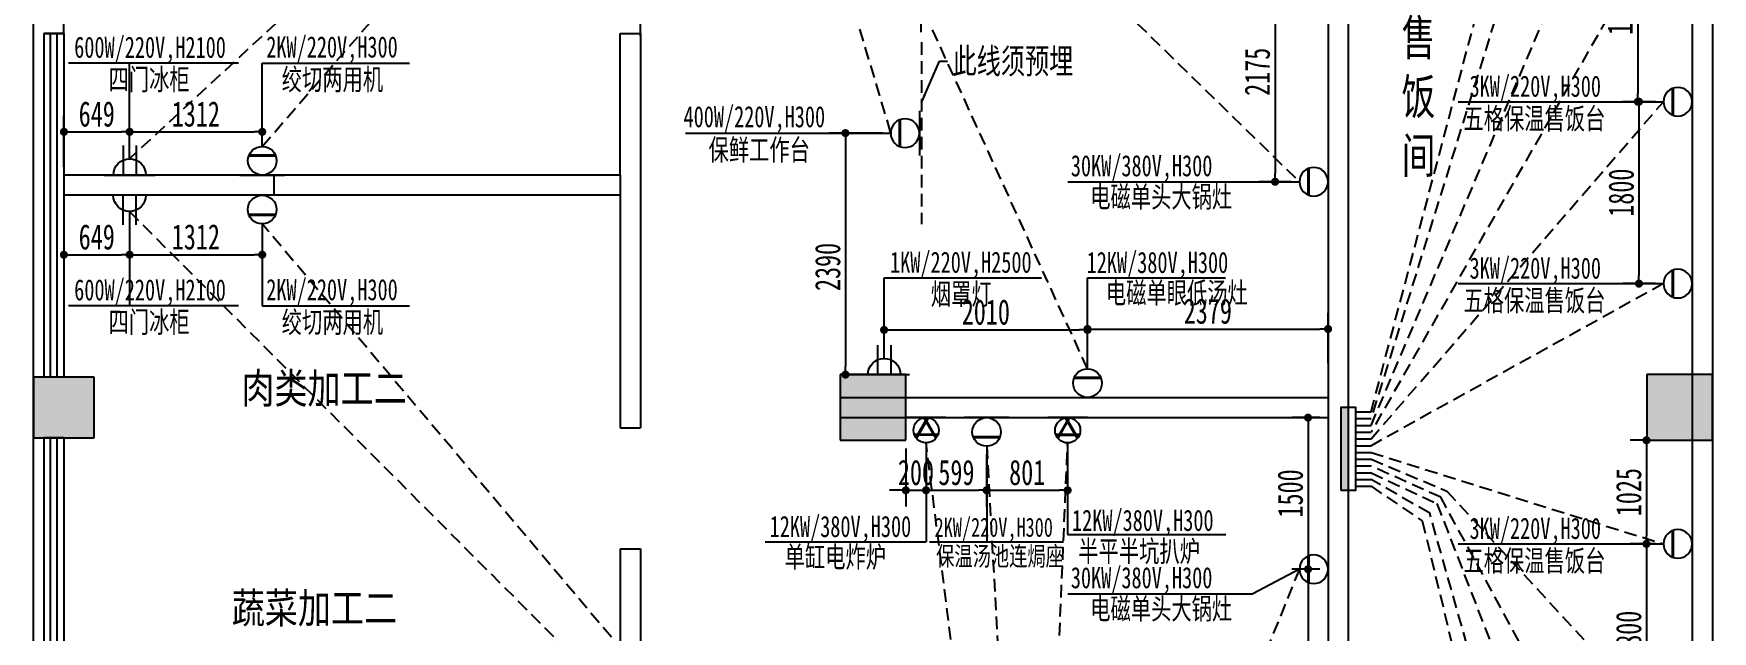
# Model space of a CAD drawing. Header units: inches. Extents: x 871252 to 1312932, y -88801 to 86720.
# Drawn here: x 1223702 to 1240302, y 38531 to 44447 of the extents above; entities that cross this region are included whole.
import ezdxf

# ---------------------------------------------------------------- set-up
doc = ezdxf.new("R2010")
doc.units = ezdxf.units.IN
doc.header["$MEASUREMENT"] = 0
doc.linetypes.add('HIDDEN', pattern=[0.375, 0.25, -0.125])
for name, color, linetype in [('COLUMN', 6, 'Continuous'), ('PUB_HATCH', 8, 'Continuous'), ('PUB_TEXT', 151, 'Continuous'), ('WALL', 7, 'Continuous'), ('WINDOW', 3, 'Continuous'), ('ZUOWEI', 251, 'Continuous'), ('供排水', 4, 'Continuous'), ('电位', 1, 'Continuous')]:
    doc.layers.add(name, color=color, linetype=linetype)
doc.styles.get("Standard").update_dxf_attribs({"font": '', "width": 0.7, "height": 250})
doc.styles.add('STYLE4', font='', dxfattribs={"width": 0.7, "height": 180})
doc.styles.get('Standard').set_extended_font_data('NSimSun')
doc.styles.get('STYLE4').set_extended_font_data('NSimSun')
doc.dimstyles.new('电路', dxfattribs={"dimscale": 80, "dimtxt": 2.5, "dimasz": 1, "dimexe": 2, "dimexo": 1, "dimtad": 1, "dimdec": 0, "dimtxsty": 'Standard', "dimblk": 'DOT', "dimcen": 1, "dimclrd": 6, "dimclre": 6, "dimclrt": 6, "dimadec": 0, "dimazin": 0, "dimtfac": 1, "dimtdec": 0, "dimtmove": 0, "dimatfit": 3, "dimfxl": 0, "dimarcsym": 0})

# ---------------------------------------------------------------- blocks, each defined once
blk = doc.blocks.new('$TCHSYS$WIN2D')
for p, q in [((-0.5, 0.5), (0.5, 0.5)), ((-0.5, 0.5), (-0.5, -0.5)), ((0.5, 0.5), (0.5, -0.5)), ((0.5, 0.1667), (-0.5, 0.1667)), ((0.5, -0.1667), (-0.5, -0.1667)), ((-0.5, -0.5), (0.5, -0.5))]:
    blk.add_line(p, q)
blk = doc.blocks.new('A$C383973DD')
at = {"layer": '电位'}
for p, q in [((0, 0), (0, 503)), ((292, 316), (0, 316)), ((292, 187), (0, 187))]:
    blk.add_line(p, q, dxfattribs=at)
blk.add_arc((0, 252), 161, 270, 90, dxfattribs=at)
blk = doc.blocks.new('A$C7F97516A')
at = {"layer": '电位', "color": 4, "xscale": -1}
blk.add_blockref('A$C383973DD', (292, 0), dxfattribs=at)
blk = doc.blocks.new('A$C624B2101')
at = {"rotation": 180}
blk.add_blockref('A$C7F97516A', (292, 503), dxfattribs=at)
blk = doc.blocks.new('A$C76033D9E')
at = {"layer": '电位', "rotation": 180}
blk.add_blockref('A$C624B2101', (292, 503), dxfattribs=at)
blk = doc.blocks.new('A$C748C3124')
at = {"layer": '电位', "rotation": 90}
blk.add_blockref('A$C76033D9E', (503, 0), dxfattribs=at)
blk = doc.blocks.new('A$C42B0259F')
at = {"layer": '电位', "ltscale": 5, "xscale": -1, "rotation": 180}
blk.add_blockref('A$C748C3124', (0, 292), dxfattribs=at)
blk = doc.blocks.new('A$C46FF7360')
at = {"layer": '供排水', "color": 1, "rotation": 270}
blk.add_blockref('A$C42B0259F', (0, 503), dxfattribs=at)
blk = doc.blocks.new('A$C2916719F')
at = {"layer": '电位', "linetype": 'ByBlock', "rotation": 180}
blk.add_blockref('A$C46FF7360', (292, 503), dxfattribs=at)
blk = doc.blocks.new('A$C03132E9D')
at = {"layer": '电位', "linetype": 'ByBlock', "rotation": 270}
blk.add_blockref('A$C2916719F', (0, 292), dxfattribs=at)
blk = doc.blocks.new('A$C6B0667CD')
at = {"layer": '电位', "rotation": 89.99999999999999}
blk.add_blockref('A$C03132E9D', (292, 0), dxfattribs=at)
blk = doc.blocks.new('A$C1DA46B52')
at = {"layer": '电位', "xscale": -1, "rotation": 180}
blk.add_blockref('A$C6B0667CD', (0, 503), dxfattribs=at)
blk = doc.blocks.new('A$C30686D04')
at = {"layer": 'WALL', "color": 5, "rotation": 90}
blk.add_blockref('A$C1DA46B52', (503, 0), dxfattribs=at)
blk = doc.blocks.new('A$C10C2449B')
at = {"layer": 'WALL', "color": 5, "rotation": 90}
blk.add_blockref('A$C30686D04', (292, 0), dxfattribs=at)
blk = doc.blocks.new('A$C50093F6F')
at = {"layer": '电位', "rotation": 270}
blk.add_blockref('A$C10C2449B', (0, 292), dxfattribs=at)
blk = doc.blocks.new('A$C5F826928')
at = {"layer": '电位', "rotation": 270}
blk.add_blockref('A$C50093F6F', (0, 503), dxfattribs=at)
blk = doc.blocks.new('A$C3BCC7316')
at = {"layer": '电位'}
for p, q in [((99, 215), (404, 215)), ((104, 226), (399, 226)), ((0, 0), (503, 0))]:
    blk.add_line(p, q, dxfattribs=at)
blk.add_circle((252, 161), 161, dxfattribs=at)
blk = doc.blocks.new('_DOT')
at = {"color": 0, "linetype": 'ByBlock'}
blk.add_line((-0.5, 0), (-1, 0), dxfattribs=at)
at = {"color": 0, "linetype": 'ByBlock', "const_width": 0.5}
blk.add_lwpolyline([(-0.25, 0, 1), (0.25, 0, 1)], format="xyb", close=True, dxfattribs=at)
blk = doc.blocks.new('A$C14B745F9')
at = {"layer": '电位'}
for p, q in [((0, 503), (0, 0)), ((1, 233), (257, 381)), ((257, 122), (1, 270)), ((3, 222), (266, 374)), ((266, 129), (3, 281)), ((215, 404), (215, 99)), ((226, 399), (226, 104))]:
    blk.add_line(p, q, dxfattribs=at)
blk.add_circle((161, 252), 161, dxfattribs=at)
blk = doc.blocks.new('A$C45DF5A34')
at = {"layer": '电位', "color": 4, "rotation": 90}
blk.add_blockref('A$C14B745F9', (503, 0), dxfattribs=at)
blk = doc.blocks.new('A$C719F3E81')
at = {"layer": '电位', "color": 4, "rotation": 180}
blk.add_blockref('A$C45DF5A34', (503, 323), dxfattribs=at)
blk = doc.blocks.new('A$C2F906CB9')
at = {"layer": '电位', "color": 1, "ltscale": 400}
blk.add_blockref('A$C719F3E81', (0, 0), dxfattribs=at)
blk = doc.blocks.new('A$C6BFE34A6')
at = {"layer": '电位', "xscale": 0.777089783281734, "yscale": 0.777089783281734, "zscale": 0.777089783281734}
blk.add_blockref('A$C2F906CB9', (0, 0), dxfattribs=at)
blk = doc.blocks.new('A$C67150746')
at = {"layer": '供排水', "color": 1, "rotation": 270}
blk.add_blockref('A$C6BFE34A6', (0, 391), dxfattribs=at)
blk = doc.blocks.new('A$C51460DDB')
at = {"layer": '电位', "linetype": 'ByBlock', "xscale": -1}
blk.add_blockref('A$C67150746', (251, 0), dxfattribs=at)
blk = doc.blocks.new('A$C75EF68A1')
at = {"layer": 'WALL', "color": 5, "rotation": 180}
blk.add_blockref('A$C51460DDB', (251, 391), dxfattribs=at)
blk = doc.blocks.new('A$C776A0E82')
at = {"layer": '电位', "color": 6}
blk.add_blockref('A$C75EF68A1', (0, 0), dxfattribs=at)
blk = doc.blocks.new('A$C12B31555')
at = {"layer": '电位', "color": 6, "rotation": 270}
blk.add_blockref('A$C776A0E82', (0, 251), dxfattribs=at)
blk = doc.blocks.new('A$C380528E4')
at = {"layer": '电位', "color": 6, "rotation": 180}
blk.add_blockref('A$C12B31555', (391, 251), dxfattribs=at)
blk = doc.blocks.new('*D297')
at = {"layer": 'Defpoints', "color": 0, "transparency": 16777216}
for p in [(1224652, 43475), (1224652, 43209), (1224002, 43047)]:
    blk.add_point(p, dxfattribs=at)
at = {"layer": '电位', "color": 6, "lineweight": -2, "transparency": 16777216}
for p, q in [((1224002, 43127), (1224002, 43635)), ((1224652, 43289), (1224652, 43635)), ((1224082, 43475), (1224572, 43475))]:
    blk.add_line(p, q, dxfattribs=at)
at = {"layer": '电位', "color": 6, "lineweight": -2, "transparency": 16777216, "xscale": 80, "yscale": 80, "zscale": 80, "rotation": 180}
blk.add_blockref('_DOT', (1224002, 43475), dxfattribs=at)
at = {"layer": '电位', "color": 6, "lineweight": -2, "transparency": 16777216, "xscale": 80, "yscale": 80, "zscale": 80}
blk.add_blockref('_DOT', (1224652, 43475), dxfattribs=at)
at = {"layer": '电位', "color": 6, "transparency": 16777216, "insert": (1224327, 43650), "char_height": 250, "attachment_point": 5}
blk.add_mtext('649', dxfattribs=at)
blk = doc.blocks.new('*D298')
at = {"layer": 'Defpoints', "color": 0, "transparency": 16777216}
for p in [(1225963, 43475), (1225963, 43331), (1224652, 43209)]:
    blk.add_point(p, dxfattribs=at)
at = {"layer": '电位', "color": 6, "lineweight": -2, "transparency": 16777216}
for p, q in [((1224652, 43289), (1224652, 43635)), ((1225963, 43411), (1225963, 43635)), ((1224732, 43475), (1225883, 43475))]:
    blk.add_line(p, q, dxfattribs=at)
at = {"layer": '电位', "color": 6, "lineweight": -2, "transparency": 16777216, "xscale": 80, "yscale": 80, "zscale": 80, "rotation": 180}
blk.add_blockref('_DOT', (1224652, 43475), dxfattribs=at)
at = {"layer": '电位', "color": 6, "lineweight": -2, "transparency": 16777216, "xscale": 80, "yscale": 80, "zscale": 80}
blk.add_blockref('_DOT', (1225963, 43475), dxfattribs=at)
at = {"layer": '电位', "color": 6, "transparency": 16777216, "insert": (1225307, 43650), "char_height": 250, "attachment_point": 5}
blk.add_mtext('1312', dxfattribs=at)
blk = doc.blocks.new('*D299')
at = {"layer": 'Defpoints', "color": 0, "transparency": 16777216}
for p in [(1224002, 42847), (1224652, 42686), (1224652, 42259)]:
    blk.add_point(p, dxfattribs=at)
at = {"layer": '电位', "color": 6, "lineweight": -2, "transparency": 16777216}
for p, q in [((1224002, 42739), (1224002, 42099)), ((1224652, 42606), (1224652, 42099)), ((1224082, 42259), (1224572, 42259))]:
    blk.add_line(p, q, dxfattribs=at)
at = {"layer": '电位', "color": 6, "lineweight": -2, "transparency": 16777216, "xscale": 80, "yscale": 80, "zscale": 80, "rotation": 180}
blk.add_blockref('_DOT', (1224002, 42259), dxfattribs=at)
at = {"layer": '电位', "color": 6, "lineweight": -2, "transparency": 16777216, "xscale": 80, "yscale": 80, "zscale": 80}
blk.add_blockref('_DOT', (1224652, 42259), dxfattribs=at)
at = {"layer": '电位', "color": 6, "transparency": 16777216, "insert": (1224327, 42434), "char_height": 250, "attachment_point": 5}
blk.add_mtext('649', dxfattribs=at)
blk = doc.blocks.new('*D300')
at = {"layer": 'Defpoints', "color": 0, "transparency": 16777216}
for p in [(1224652, 42686), (1225963, 42563), (1225963, 42259)]:
    blk.add_point(p, dxfattribs=at)
at = {"layer": '电位', "color": 6, "lineweight": -2, "transparency": 16777216}
for p, q in [((1224652, 42606), (1224652, 42099)), ((1225963, 42483), (1225963, 42099)), ((1224732, 42259), (1225883, 42259))]:
    blk.add_line(p, q, dxfattribs=at)
at = {"layer": '电位', "color": 6, "lineweight": -2, "transparency": 16777216, "xscale": 80, "yscale": 80, "zscale": 80, "rotation": 180}
blk.add_blockref('_DOT', (1224652, 42259), dxfattribs=at)
at = {"layer": '电位', "color": 6, "lineweight": -2, "transparency": 16777216, "xscale": 80, "yscale": 80, "zscale": 80}
blk.add_blockref('_DOT', (1225963, 42259), dxfattribs=at)
at = {"layer": '电位', "color": 6, "transparency": 16777216, "insert": (1225307, 42434), "char_height": 250, "attachment_point": 5}
blk.add_mtext('1312', dxfattribs=at)
blk = doc.blocks.new('*D306')
at = {"layer": 'Defpoints', "color": 0, "transparency": 16777216}
for p in [(1232327, 40423), (1232527, 40397), (1232527, 39928)]:
    blk.add_point(p, dxfattribs=at)
at = {"layer": '电位', "color": 6, "lineweight": -2, "transparency": 16777216}
for p, q in [((1232327, 40343), (1232327, 39768)), ((1232527, 40317), (1232527, 39768)), ((1232247, 39928), (1232167, 39928)), ((1232327, 39928), (1232527, 39928)), ((1232607, 39928), (1232687, 39928))]:
    blk.add_line(p, q, dxfattribs=at)
at = {"layer": '电位', "color": 6, "lineweight": -2, "transparency": 16777216, "xscale": 80, "yscale": 80, "zscale": 80}
blk.add_blockref('_DOT', (1232327, 39928), dxfattribs=at)
at = {"layer": '电位', "color": 6, "lineweight": -2, "transparency": 16777216, "xscale": 80, "yscale": 80, "zscale": 80, "rotation": 180}
blk.add_blockref('_DOT', (1232527, 39928), dxfattribs=at)
at = {"layer": '电位', "color": 6, "transparency": 16777216, "insert": (1232427, 40103), "char_height": 250, "attachment_point": 5}
blk.add_mtext('200', dxfattribs=at)
blk = doc.blocks.new('*D307')
at = {"layer": 'Defpoints', "color": 0, "transparency": 16777216}
for p in [(1232527, 40397), (1233126, 40363), (1233126, 39928)]:
    blk.add_point(p, dxfattribs=at)
at = {"layer": '电位', "color": 6, "lineweight": -2, "transparency": 16777216}
for p, q in [((1232527, 40317), (1232527, 39768)), ((1233126, 40283), (1233126, 39768)), ((1232607, 39928), (1233046, 39928))]:
    blk.add_line(p, q, dxfattribs=at)
at = {"layer": '电位', "color": 6, "lineweight": -2, "transparency": 16777216, "xscale": 80, "yscale": 80, "zscale": 80, "rotation": 180}
blk.add_blockref('_DOT', (1232527, 39928), dxfattribs=at)
at = {"layer": '电位', "color": 6, "lineweight": -2, "transparency": 16777216, "xscale": 80, "yscale": 80, "zscale": 80}
blk.add_blockref('_DOT', (1233126, 39928), dxfattribs=at)
at = {"layer": '电位', "color": 6, "transparency": 16777216, "insert": (1232827, 40103), "char_height": 250, "attachment_point": 5}
blk.add_mtext('599', dxfattribs=at)
blk = doc.blocks.new('*D308')
at = {"layer": 'Defpoints', "color": 0, "transparency": 16777216}
for p in [(1233126, 40363), (1233927, 40396), (1233927, 39928)]:
    blk.add_point(p, dxfattribs=at)
at = {"layer": '电位', "color": 6, "lineweight": -2, "transparency": 16777216}
for p, q in [((1233126, 40283), (1233126, 39768)), ((1233927, 40316), (1233927, 39768)), ((1233206, 39928), (1233847, 39928))]:
    blk.add_line(p, q, dxfattribs=at)
at = {"layer": '电位', "color": 6, "lineweight": -2, "transparency": 16777216, "xscale": 80, "yscale": 80, "zscale": 80, "rotation": 180}
blk.add_blockref('_DOT', (1233126, 39928), dxfattribs=at)
at = {"layer": '电位', "color": 6, "lineweight": -2, "transparency": 16777216, "xscale": 80, "yscale": 80, "zscale": 80}
blk.add_blockref('_DOT', (1233927, 39928), dxfattribs=at)
at = {"layer": '电位', "color": 6, "transparency": 16777216, "insert": (1233527, 40103), "char_height": 250, "attachment_point": 5}
blk.add_mtext('801', dxfattribs=at)
blk = doc.blocks.new('*D312')
at = {"layer": 'Defpoints', "color": 0, "transparency": 16777216}
for p in [(1234123, 41515), (1232112, 41234), (1234123, 41131)]:
    blk.add_point(p, dxfattribs=at)
at = {"layer": '电位', "color": 6, "lineweight": -2, "transparency": 16777216}
for p, q in [((1232112, 41314), (1232112, 41675)), ((1234123, 41211), (1234123, 41675)), ((1232192, 41515), (1234043, 41515))]:
    blk.add_line(p, q, dxfattribs=at)
at = {"layer": '电位', "color": 6, "lineweight": -2, "transparency": 16777216, "xscale": 80, "yscale": 80, "zscale": 80, "rotation": 180}
blk.add_blockref('_DOT', (1232112, 41515), dxfattribs=at)
at = {"layer": '电位', "color": 6, "lineweight": -2, "transparency": 16777216, "xscale": 80, "yscale": 80, "zscale": 80}
blk.add_blockref('_DOT', (1234123, 41515), dxfattribs=at)
at = {"layer": '电位', "color": 6, "transparency": 16777216, "insert": (1233118, 41690), "char_height": 250, "attachment_point": 5}
blk.add_mtext('2010', dxfattribs=at)
blk = doc.blocks.new('*D314')
at = {"layer": 'Defpoints', "color": 0, "transparency": 16777216}
for p in [(1236218, 45156), (1235978, 42981), (1236218, 42981)]:
    blk.add_point(p, dxfattribs=at)
at = {"layer": '电位', "color": 6, "lineweight": -2, "transparency": 16777216}
for p, q in [((1236138, 45156), (1235818, 45156)), ((1235978, 45076), (1235978, 43061)), ((1236138, 42981), (1235818, 42981))]:
    blk.add_line(p, q, dxfattribs=at)
at = {"layer": '电位', "color": 6, "lineweight": -2, "transparency": 16777216, "xscale": 80, "yscale": 80, "zscale": 80}
for p, rotation in [((1235978, 45156), 90), ((1235978, 42981), 270)]:
    blk.add_blockref('_DOT', p, dxfattribs=dict(at, rotation=rotation))
at = {"layer": '电位', "color": 6, "transparency": 16777216, "insert": (1235803, 44069), "char_height": 250, "attachment_point": 5, "rotation": 90}
blk.add_mtext('2175', dxfattribs=at)
blk = doc.blocks.new('*D315')
at = {"layer": 'Defpoints', "color": 0, "transparency": 16777216}
for p in [(1232176, 43462), (1231677, 41073), (1231730, 41073)]:
    blk.add_point(p, dxfattribs=at)
at = {"layer": '电位', "color": 6, "lineweight": -2, "transparency": 16777216}
for p, q in [((1232096, 43462), (1231570, 43462)), ((1231730, 43382), (1231730, 41153)), ((1231730, 41073), (1231890, 41073))]:
    blk.add_line(p, q, dxfattribs=at)
at = {"layer": '电位', "color": 6, "lineweight": -2, "transparency": 16777216, "xscale": 80, "yscale": 80, "zscale": 80}
for p, rotation in [((1231730, 43462), 90), ((1231730, 41073), 270)]:
    blk.add_blockref('_DOT', p, dxfattribs=dict(at, rotation=rotation))
at = {"layer": '电位', "color": 6, "transparency": 16777216, "insert": (1231555, 42138), "char_height": 250, "attachment_point": 5, "rotation": 90}
blk.add_mtext('2390', dxfattribs=at)
blk = doc.blocks.new('*D316')
at = {"layer": 'Defpoints', "color": 0, "transparency": 16777216}
for p in [(1236502, 41524), (1234123, 41131), (1236502, 41106)]:
    blk.add_point(p, dxfattribs=at)
at = {"layer": '电位', "color": 6, "lineweight": -2, "transparency": 16777216}
for p, q in [((1234123, 41211), (1234123, 41684)), ((1236502, 41186), (1236502, 41684)), ((1234203, 41524), (1236422, 41524))]:
    blk.add_line(p, q, dxfattribs=at)
at = {"layer": '电位', "color": 6, "lineweight": -2, "transparency": 16777216, "xscale": 80, "yscale": 80, "zscale": 80, "rotation": 180}
blk.add_blockref('_DOT', (1234123, 41524), dxfattribs=at)
at = {"layer": '电位', "color": 6, "lineweight": -2, "transparency": 16777216, "xscale": 80, "yscale": 80, "zscale": 80}
blk.add_blockref('_DOT', (1236502, 41524), dxfattribs=at)
at = {"layer": '电位', "color": 6, "transparency": 16777216, "insert": (1235313, 41699), "char_height": 250, "attachment_point": 5}
blk.add_mtext('2379', dxfattribs=at)
blk = doc.blocks.new('*D317')
at = {"layer": 'Defpoints', "color": 0, "transparency": 16777216}
for p in [(1229702, 44778), (1229702, 44343), (1232480, 44382)]:
    blk.add_point(p, dxfattribs=at)
at = {"layer": '电位', "color": 6, "lineweight": -2, "transparency": 16777216}
for p, q in [((1229702, 44423), (1229702, 44938)), ((1232480, 44462), (1232480, 44938)), ((1232400, 44778), (1229782, 44778))]:
    blk.add_line(p, q, dxfattribs=at)
at = {"layer": '电位', "color": 6, "lineweight": -2, "transparency": 16777216, "xscale": 80, "yscale": 80, "zscale": 80, "rotation": 180}
blk.add_blockref('_DOT', (1229702, 44778), dxfattribs=at)
at = {"layer": '电位', "color": 6, "lineweight": -2, "transparency": 16777216, "xscale": 80, "yscale": 80, "zscale": 80}
blk.add_blockref('_DOT', (1232480, 44778), dxfattribs=at)
at = {"layer": '电位', "color": 6, "transparency": 16777216, "insert": (1231091, 44953), "char_height": 250, "attachment_point": 5}
blk.add_mtext('2778', dxfattribs=at)
blk = doc.blocks.new('*D323')
at = {"layer": 'Defpoints', "color": 0, "transparency": 16777216}
for p in [(1239818, 45573), (1239565, 43773), (1239818, 43773)]:
    blk.add_point(p, dxfattribs=at)
at = {"layer": '电位', "color": 6, "lineweight": -2, "transparency": 16777216}
for p, q in [((1239738, 45573), (1239405, 45573)), ((1239565, 45493), (1239565, 43853)), ((1239738, 43773), (1239405, 43773))]:
    blk.add_line(p, q, dxfattribs=at)
at = {"layer": '电位', "color": 6, "lineweight": -2, "transparency": 16777216, "xscale": 80, "yscale": 80, "zscale": 80}
for p, rotation in [((1239565, 45573), 90), ((1239565, 43773), 270)]:
    blk.add_blockref('_DOT', p, dxfattribs=dict(at, rotation=rotation))
at = {"layer": '电位', "color": 6, "transparency": 16777216, "insert": (1239390, 44673), "char_height": 250, "attachment_point": 5, "rotation": 90}
blk.add_mtext('1800', dxfattribs=at)
blk = doc.blocks.new('*D324')
at = {"layer": 'Defpoints', "color": 0, "transparency": 16777216}
for p in [(1239818, 43773), (1239576, 41973), (1239818, 41973)]:
    blk.add_point(p, dxfattribs=at)
at = {"layer": '电位', "color": 6, "lineweight": -2, "transparency": 16777216}
for p, q in [((1239738, 43773), (1239416, 43773)), ((1239576, 43693), (1239576, 42053)), ((1239738, 41973), (1239416, 41973))]:
    blk.add_line(p, q, dxfattribs=at)
at = {"layer": '电位', "color": 6, "lineweight": -2, "transparency": 16777216, "xscale": 80, "yscale": 80, "zscale": 80}
for p, rotation in [((1239576, 43773), 90), ((1239576, 41973), 270)]:
    blk.add_blockref('_DOT', p, dxfattribs=dict(at, rotation=rotation))
at = {"layer": '电位', "color": 6, "transparency": 16777216, "insert": (1239401, 42873), "char_height": 250, "attachment_point": 5, "rotation": 90}
blk.add_mtext('1800', dxfattribs=at)
blk = doc.blocks.new('*D325')
at = {"layer": 'Defpoints', "color": 0, "transparency": 16777216}
for p in [(1239652, 40423), (1239650, 39398), (1239818, 39398)]:
    blk.add_point(p, dxfattribs=at)
at = {"layer": '电位', "color": 6, "lineweight": -2, "transparency": 16777216}
for p, q in [((1239650, 40423), (1239490, 40423)), ((1239650, 40343), (1239650, 39478)), ((1239738, 39398), (1239490, 39398))]:
    blk.add_line(p, q, dxfattribs=at)
at = {"layer": '电位', "color": 6, "lineweight": -2, "transparency": 16777216, "xscale": 80, "yscale": 80, "zscale": 80}
for p, rotation in [((1239650, 40423), 90), ((1239650, 39398), 270)]:
    blk.add_blockref('_DOT', p, dxfattribs=dict(at, rotation=rotation))
at = {"layer": '电位', "color": 6, "transparency": 16777216, "insert": (1239475, 39910), "char_height": 250, "attachment_point": 5, "rotation": 90}
blk.add_mtext('1025', dxfattribs=at)
blk = doc.blocks.new('*D326')
at = {"layer": 'Defpoints', "color": 0, "transparency": 16777216}
for p in [(1239818, 39398), (1239650, 37598), (1239818, 37598)]:
    blk.add_point(p, dxfattribs=at)
at = {"layer": '电位', "color": 6, "lineweight": -2, "transparency": 16777216}
for p, q in [((1239738, 39398), (1239490, 39398)), ((1239650, 39318), (1239650, 37678)), ((1239738, 37598), (1239490, 37598))]:
    blk.add_line(p, q, dxfattribs=at)
at = {"layer": '电位', "color": 6, "lineweight": -2, "transparency": 16777216, "xscale": 80, "yscale": 80, "zscale": 80}
for p, rotation in [((1239650, 39398), 90), ((1239650, 37598), 270)]:
    blk.add_blockref('_DOT', p, dxfattribs=dict(at, rotation=rotation))
at = {"layer": '电位', "color": 6, "transparency": 16777216, "insert": (1239475, 38498), "char_height": 250, "attachment_point": 5, "rotation": 90}
blk.add_mtext('1800', dxfattribs=at)
blk = doc.blocks.new('*D462')
at = {"layer": 'Defpoints', "color": 0, "transparency": 16777216}
for p in [(1236502, 40647), (1236304, 39147), (1236502, 39147)]:
    blk.add_point(p, dxfattribs=at)
at = {"layer": '电位', "color": 6, "lineweight": -2, "transparency": 16777216}
for p, q in [((1236422, 40647), (1236144, 40647)), ((1236304, 40567), (1236304, 39227)), ((1236422, 39147), (1236144, 39147))]:
    blk.add_line(p, q, dxfattribs=at)
at = {"layer": '电位', "color": 6, "lineweight": -2, "transparency": 16777216, "xscale": 80, "yscale": 80, "zscale": 80}
for p, rotation in [((1236304, 40647), 90), ((1236304, 39147), 270)]:
    blk.add_blockref('_DOT', p, dxfattribs=dict(at, rotation=rotation))
at = {"layer": '电位', "color": 6, "transparency": 16777216, "insert": (1236129, 39897), "char_height": 250, "attachment_point": 5, "rotation": 90}
blk.add_mtext('1500', dxfattribs=at)
blk = doc.blocks.new('*D463')
at = {"layer": 'Defpoints', "color": 0, "transparency": 16777216}
for p in [(1236502, 39147), (1236304, 37247), (1236502, 37247)]:
    blk.add_point(p, dxfattribs=at)
at = {"layer": '电位', "color": 6, "lineweight": -2, "transparency": 16777216}
for p, q in [((1236422, 39147), (1236144, 39147)), ((1236304, 39067), (1236304, 37327)), ((1236422, 37247), (1236144, 37247))]:
    blk.add_line(p, q, dxfattribs=at)
at = {"layer": '电位', "color": 6, "lineweight": -2, "transparency": 16777216, "xscale": 80, "yscale": 80, "zscale": 80}
for p, rotation in [((1236304, 39147), 90), ((1236304, 37247), 270)]:
    blk.add_blockref('_DOT', p, dxfattribs=dict(at, rotation=rotation))
at = {"layer": '电位', "color": 6, "transparency": 16777216, "insert": (1236129, 38197), "char_height": 250, "attachment_point": 5, "rotation": 90}
blk.add_mtext('1900', dxfattribs=at)

msp = doc.modelspace()

# ---------------------------------------------------------------- hatches: boundary and pattern name
at = {"layer": 'PUB_HATCH'}
for points in [[(1224302.2, 40447.4), (1224302.2, 41047.4), (1223702.2, 41047.4), (1223702.2, 40447.4)], [(1232327.2, 40422.8), (1232327.2, 41072.8), (1231677.2, 41072.8), (1231677.2, 40422.8)], [(1240302.2, 40422.8), (1240302.2, 41072.8), (1239652.2, 41072.8), (1239652.2, 40422.8)]]:
    msp.add_hatch(color=256, dxfattribs=at).paths.add_polyline_path(points)
at = {"layer": '电位'}
msp.add_hatch(color=1, dxfattribs=at).paths.add_polyline_path([(1236702.2, 40747.4), (1236627.9, 40747.4), (1236627.9, 39928.4), (1236702.2, 39928.4)])

# ---------------------------------------------------------------- linework, layer by layer
msp.add_lwpolyline([(1223702.2, 25097.4), (1223702.2, 49047.4)])
at = {"layer": 'COLUMN'}
for p, q in [((1224302.2, 41047.4), (1223702.2, 41047.4)), ((1223702.2, 41047.4), (1223702.2, 40447.4)), ((1224302.2, 40447.4), (1224302.2, 41047.4)), ((1232327.2, 41072.8), (1231677.2, 41072.8)), ((1231677.2, 41072.8), (1231677.2, 40422.8)), ((1232327.2, 40422.8), (1232327.2, 41072.8)), ((1240302.2, 41072.8), (1239652.2, 41072.8)), ((1239652.2, 41072.8), (1239652.2, 40422.8)), ((1240302.2, 40422.8), (1240302.2, 41072.8)), ((1223702.2, 40447.4), (1224302.2, 40447.4)), ((1231677.2, 40422.8), (1232327.2, 40422.8)), ((1239652.2, 40422.8), (1240302.2, 40422.8))]:
    msp.add_line(p, q, dxfattribs=at)
at = {"layer": 'WALL'}
for p, q in [((1224002.2, 44447.4), (1224002.2, 48497.8)), ((1236502.2, 46897.4), (1236502.2, 34597.4)), ((1236702.2, 34597.4), (1236702.2, 46897.4)), ((1223802.2, 44447.4), (1224002.2, 44447.4)), ((1229502.2, 43047.4), (1229502.2, 44447.4)), ((1229502.2, 44447.4), (1229702.2, 44447.4)), ((1229702.2, 44447.4), (1229702.2, 40547.4)), ((1229502.2, 43047.4), (1224002.2, 43047.4)), ((1226079.8, 42847.4), (1226079.8, 43047.4)), ((1229502.2, 42847.4), (1224002.2, 42847.4)), ((1229502.2, 42847.4), (1229502.2, 40547.4)), ((1229702.2, 40847.4), (1229702.2, 40547.4)), ((1231677.2, 40847.4), (1236502.2, 40847.4)), ((1229502.2, 40547.4), (1229702.2, 40547.4)), ((1231677.2, 40647.4), (1236502.2, 40647.4)), ((1229502.2, 39347.4), (1229702.2, 39347.4)), ((1229502.2, 39347.4), (1229502.2, 37047.4)), ((1229702.2, 39347.4), (1229702.2, 37712.3)), ((1229702.2, 39347.4), (1229702.2, 35497.4))]:
    msp.add_line(p, q, dxfattribs=at)
at = {"layer": 'ZUOWEI', "color": 4}
for p, q in [((1240302.2, 52586.6), (1240302.2, 27020.2)), ((1240102.2, 52386.6), (1240102.2, 27020.2))]:
    msp.add_line(p, q, dxfattribs=at)
at = {"layer": '供排水', "color": 5, "linetype": 'HIDDEN', "ltscale": 500}
msp.add_line((1232480.4, 44362.4), (1232480.4, 42562.4), dxfattribs=at)
at = {"layer": '电位', "linetype": 'HIDDEN', "ltscale": 500}
for p, q in [((1236926.5, 40703.7), (1239822.9, 51634.1)), ((1239818.2, 49947.8), (1236926.5, 40636.8)), ((1230500.3, 48623), (1224651.6, 43208.7)), ((1225963.2, 43331.4), (1230567.2, 48623)), ((1230634, 48623), (1232176.4, 43462.4)), ((1234122.8, 41131.4), (1230700.9, 48623)), ((1231665.4, 47430.4), (1236218.2, 42981.3)), ((1236926.5, 40570), (1239818.2, 47373.1)), ((1239818.2, 45573.1), (1236926.5, 40503.1)), ((1236926.5, 40436.2), (1239818.2, 43773.1)), ((1224651.6, 42686), (1231644.5, 35670.4)), ((1231713.5, 35752.7), (1225963.2, 42563.4)), ((1239818.2, 41973.1), (1236926.5, 40369.3)), ((1233475.7, 32871.7), (1232527.2, 40396.6)), ((1233126.2, 40363.4), (1233542.6, 32871.7)), ((1233609.5, 32871.7), (1233926.8, 40395.8)), ((1236926.5, 40302.4), (1239818.2, 39397.8)), ((1236926.5, 40235.6), (1237675.9, 39920.4)), ((1237617, 39859), (1236926.5, 40168.7)), ((1236926.5, 40101.8), (1237578.6, 39796.1)), ((1237506.6, 39701.8), (1236926.5, 40034.9)), ((1236926.5, 39968), (1237433.5, 39624.8)), ((1239818.2, 35797.8), (1237617, 39859)), ((1237675.9, 39920.4), (1239818.2, 37597.8)), ((1239818.2, 31547.8), (1237506.6, 39701.8)), ((1237578.6, 39796.1), (1239818.2, 33997.8)), ((1237433.5, 39624.8), (1239822.1, 29714.5)), ((1236218.2, 39147.4), (1233676.4, 32871.7))]:
    msp.add_line(p, q, dxfattribs=at)
at = {"layer": '电位', "color": 4}
for p, q in [((1224046.7, 44156.2), (1225727.9, 44156.2)), ((1224651.6, 43208.7), (1224651.6, 44156.2)), ((1225963.2, 44155.2), (1227418.3, 44155.2)), ((1225963.2, 43331.4), (1225963.2, 44155.2)), ((1237788.6, 43773.1), (1239818.2, 43773.1)), ((1230146.8, 43462.4), (1232176.4, 43462.4)), ((1233928.9, 42981), (1236218.2, 42981.3)), ((1224651.6, 42686), (1224651.6, 41755.6)), ((1225963.2, 42563.4), (1225963.2, 41753.8)), ((1232112.4, 42029.8), (1233667.9, 42030.1)), ((1232112.4, 41234.1), (1232112.4, 42029.8)), ((1234122.7, 42030.2), (1235486.6, 42030.4)), ((1234122.8, 41131.4), (1234122.7, 42030.2)), ((1237788.6, 41973.1), (1239818.2, 41973.1)), ((1224046.7, 41755.6), (1225727.9, 41755.6)), ((1225963.2, 41753.8), (1227418.3, 41753.8)), ((1232527.2, 40396.6), (1232527.2, 39417.9)), ((1233126.2, 40363.4), (1233126.2, 39417.2)), ((1233926.8, 40395.8), (1233926.8, 39489.2)), ((1230937.1, 39417.9), (1232527.2, 39417.9)), ((1232560.7, 39417.2), (1233884.8, 39417.2)), ((1233926.8, 39489.2), (1235489.6, 39489.2)), ((1237788.6, 39397.8), (1239818.2, 39397.8)), ((1236218.2, 39147.4), (1235756.6, 38905.1)), ((1233928.9, 38904.9), (1235756.6, 38905.1))]:
    msp.add_line(p, q, dxfattribs=at)
at = {"layer": '电位', "color": 1}
for p, q in [((1229502.2, 43047.4), (1229502.2, 42847.4)), ((1236502.2, 40647.4), (1236502.2, 39147.4)), ((1236502.2, 39147.4), (1236502.2, 37247.4))]:
    msp.add_line(p, q, dxfattribs=at)
at = {"layer": '电位'}
for p, q in [((1236702.2, 39928.4), (1236702.2, 40747.4)), ((1236776.5, 40703.7), (1236926.5, 40703.7)), ((1236776.5, 40636.8), (1236926.5, 40636.8)), ((1236776.5, 40570), (1236926.5, 40570)), ((1236776.5, 40503.1), (1236926.5, 40503.1)), ((1236776.5, 40436.2), (1236926.5, 40436.2)), ((1236776.5, 40369.3), (1236926.5, 40369.3)), ((1236776.5, 40302.4), (1236926.5, 40302.4)), ((1236776.5, 40235.6), (1236926.5, 40235.6)), ((1236776.5, 40168.7), (1236926.5, 40168.7)), ((1236776.5, 40101.8), (1236926.5, 40101.8)), ((1236776.5, 40034.9), (1236926.5, 40034.9)), ((1236776.5, 39968), (1236926.5, 39968))]:
    msp.add_line(p, q, dxfattribs=at)
msp.add_lwpolyline([(1236627.9, 39928.4), (1236776.5, 39928.4), (1236776.5, 40747.4), (1236627.9, 40747.4)], close=True, dxfattribs=at)

# ---------------------------------------------------------------- block references
at = {"layer": 'WINDOW', "yscale": -200, "rotation": 90}
for p, xscale, zscale in [((1223902.2, 42747.4), -3400, -3400), ((1223902.2, 38897.4), -3100, -3100)]:
    msp.add_blockref('$TCHSYS$WIN2D', p, dxfattribs=dict(at, xscale=xscale, zscale=zscale))
at = {"layer": '电位', "yscale": 0.8800000000046566, "zscale": 0.88}
for p, xscale, rotation in [((1240102.2, 43994.5), -0.8800000001210719, 90), ((1232460.4, 43683.7), -0.8800000001210719, 90), ((1236502.2, 43202.6), -0.8800000000046566, 90), ((1226184.5, 42847.4), 0.8800000001210719, 180), ((1240102.2, 42194.5), -0.8800000001210719, 90), ((1233347.5, 40647.4), 0.8800000001210719, 180), ((1240102.2, 39619.1), -0.8800000001210719, 90), ((1236502.2, 39368.7), -0.8800000000046566, 90)]:
    msp.add_blockref('A$C3BCC7316', p, dxfattribs=dict(at, xscale=xscale, rotation=rotation))
at = {"layer": '电位'}
for p, rotation in [((1224400.1, 43339.1), 270), ((1224903.2, 42555.6), 90), ((1231860.9, 41364.5), 270)]:
    msp.add_blockref('A$C5F826928', p, dxfattribs=dict(at, rotation=rotation))
at = {"layer": '电位', "xscale": 0.8800000001210719, "yscale": 0.8800000000046566, "zscale": 0.88}
for p in [(1225741.8, 43047.4), (1233901.5, 40847.4)]:
    msp.add_blockref('A$C3BCC7316', p, dxfattribs=at)
at = {"layer": '电位', "color": 6, "xscale": -1}
for p in [(1232722.6, 40396.6), (1234122.3, 40395.8)]:
    msp.add_blockref('A$C380528E4', p, dxfattribs=at)

# ---------------------------------------------------------------- texts
at = {"layer": 'PUB_TEXT', "width": 0.8}
for s, p in [('肉类加工二', (1225756.6, 40787.6)), ('蔬菜加工二', (1225660.9, 38612.8))]:
    msp.add_text(s, height=300, dxfattribs=at).set_placement(p)
at = {"layer": 'WALL', "insert": (1237228.9, 44582.2), "char_height": 350, "width": 404.548, "attachment_point": 1}
msp.add_mtext('{\\C0;售饭间}', dxfattribs=at)
at = {"layer": '供排水', "color": 6, "insert": (1232789.2, 44300), "char_height": 250, "attachment_point": 1}
msp.add_mtext('此线须预埋', dxfattribs=at)
at = {"layer": '电位', "color": 4, "style": 'STYLE4', "width": 0.7}
for s, height, rotation, p in [('600W/220V,H2100', 210, 359.98979, (1224103.8, 44207.2)), ('2KW/220V,H300', 210, 0.01021, (1226003.2, 44209.9)), ('四门冰柜', 210, 359.98979, (1224443.8, 43888.8)), ('绞切两用机', 210, 0.01021, (1226155.8, 43889.4)), ('3KW/220V,H300', 210, 359.98979, (1237900.6, 43822)), ('400W/220V,H300', 210, 359.98979, (1230128.9, 43520.1)), ('五格保温售饭台', 210, 359.98979, (1237840.7, 43501.6)), ('保鲜工作台', 210, 359.98979, (1230376.1, 43192.5)), ('30KW/380V,H300', 210, 0.01021, (1233958.3, 43034.7)), ('电磁单头大锅灶', 210, 0.01021, (1234150.4, 42727.1)), ('1KW/220V,H2500', 210, 0.01021, (1232170.8, 42079.8)), ('12KW/380V,H300', 210, 0.01021, (1234114.6, 42077.5)), ('3KW/220V,H300', 210, 359.98979, (1237900.6, 42022)), ('600W/220V,H2100', 210, 359.98979, (1224103.8, 41806.5)), ('2KW/220V,H300', 210, 0.01021, (1226003.2, 41808.5)), ('烟罩灯', 210, 0.01021, (1232573.5, 41764.9)), ('电磁单眼低汤灶', 210, 0.01021, (1234304.9, 41776.3)), ('五格保温售饭台', 210, 359.98979, (1237840.7, 41701.6)), ('四门冰柜', 210, 359.98979, (1224443.8, 41488.1)), ('绞切两用机', 210, 0.01021, (1226155.8, 41488)), ('12KW/380V,H300', 210, 0.02506, (1230980.1, 39465)), ('12KW/380V,H300', 210, 0.01021, (1233970, 39525.7, -893.6)), ('2KW/220V,H300', 189, 0.01021, (1232611.2, 39467.5)), ('3KW/220V,H300', 210, 359.98979, (1237900.6, 39446.6)), ('单缸电炸炉', 210, 0.02506, (1231129.1, 39164.4)), ('保温汤池连焗座', 189, 0.01021, (1232626.4, 39182.1)), ('半平半坑扒炉', 210, 0.01021, (1234031.9, 39220.3, -893.6)), ('五格保温售饭台', 210, 359.98979, (1237840.7, 39126.2)), ('30KW/380V,H300', 210, 0.01021, (1233958.3, 38958.6)), ('电磁单头大锅灶', 210, 0.01021, (1234150.4, 38651))]:
    msp.add_text(s, height=height, rotation=rotation, dxfattribs=at).set_placement(p)

# ---------------------------------------------------------------- dimensions: what is measured, and where the dimension line sits
at = {"layer": '电位', "color": 1}
for base, p1, p2, override, picture, middle in [((1239564.6, 43773.1), (1239818.2, 45573.1), (1239818.2, 43773.1), {"dimtmove": 1, "dimfxl": 6, "dimfxlon": 1}, '*D323', (1239389.6, 44673.1)), ((1235978.4, 42981.3), (1236218.2, 45156.3), (1236218.2, 42981.3), {"dimtmove": 1, "dimfxl": 6, "dimfxlon": 1}, '*D314', (1235803.4, 44068.8)), ((1239576, 41973.1), (1239818.2, 43773.1), (1239818.2, 41973.1), {"dimfxl": 6, "dimfxlon": 1}, '*D324', (1239401, 42873.1)), ((1236303.5, 39147.4), (1236502.2, 40647.4), (1236502.2, 39147.4), {"dimfxl": 6, "dimfxlon": 1}, '*D462', (1236128.5, 39897.4)), ((1239650.4, 39397.8), (1239652.2, 40422.8), (1239818.2, 39397.8), {"dimfxl": 6, "dimfxlon": 1}, '*D325', (1239475.4, 39910.3)), ((1239650.4, 37597.8), (1239818.2, 39397.8), (1239818.2, 37597.8), {"dimtmove": 1, "dimfxl": 6, "dimfxlon": 1}, '*D326', (1239475.4, 38497.8)), ((1236303.5, 37247.4), (1236502.2, 39147.4), (1236502.2, 37247.4), {"dimfxl": 6, "dimfxlon": 1}, '*D463', (1236128.5, 38197.4))]:
    dim = msp.add_linear_dim(base=base, p1=p1, p2=p2, angle=90, dimstyle='电路', override=override, dxfattribs=at)
    dim.commit()
    dim.dimension.update_dxf_attribs({"geometry": picture, "text_midpoint": middle})
for base, p1, p2, override, picture, middle in [((1229702.2, 44777.8), (1232480.4, 44382.4), (1229702.2, 44343.4), {"dimfxl": 6, "dimfxlon": 1}, '*D317', (1231091.3, 44952.8)), ((1224651.6, 43475.5), (1224002.2, 43047.4), (1224651.6, 43208.7), {"dimfxl": 6, "dimfxlon": 1}, '*D297', (1224326.9, 43650.5)), ((1225963.2, 43475.5), (1224651.6, 43208.7), (1225963.2, 43331.4), {"dimtmove": 1, "dimfxl": 6, "dimfxlon": 1}, '*D298', (1225307.4, 43650.5)), ((1224651.6, 42258.5), (1224002.2, 42847.4), (1224651.6, 42686), {"dimfxl": 6, "dimfxlon": 1}, '*D299', (1224326.9, 42433.5)), ((1225963.2, 42258.5), (1224651.6, 42686), (1225963.2, 42563.4), {"dimtmove": 1, "dimfxl": 6, "dimfxlon": 1}, '*D300', (1225307.4, 42433.5)), ((1234122.8, 41514.8), (1232112.4, 41234.1), (1234122.8, 41131.4), {"dimtmove": 1, "dimfxl": 6, "dimfxlon": 1}, '*D312', (1233117.6, 41689.8)), ((1236502.2, 41524), (1234122.8, 41131.4), (1236502.2, 41106.1), {"dimfxl": 6, "dimfxlon": 1}, '*D316', (1235312.5, 41699)), ((1233126.2, 39928), (1232527.2, 40396.6), (1233126.2, 40363.4), {"dimtmove": 1, "dimfxl": 6, "dimfxlon": 1}, '*D307', (1232826.7, 40103)), ((1233926.8, 39928), (1233126.2, 40363.4), (1233926.8, 40395.8), {"dimtmove": 1, "dimfxl": 6, "dimfxlon": 1}, '*D308', (1233526.5, 40103))]:
    dim = msp.add_linear_dim(base=base, p1=p1, p2=p2, dimstyle='电路', override=override, dxfattribs=at)
    dim.commit()
    dim.dimension.update_dxf_attribs({"geometry": picture, "text_midpoint": middle})
dim = msp.add_linear_dim(base=(1231729.8, 41072.8), p1=(1232176.4, 43462.4), p2=(1231677.2, 41072.8), angle=90, dimstyle='电路', override={"dimfxl": 6, "dimfxlon": 1}, dxfattribs=at)
dim.commit()
dim.dimension.update_dxf_attribs({"geometry": '*D315', "text_midpoint": (1231729.8, 42138.1), "dimtype": 160})
dim = msp.add_linear_dim(base=(1232527.2, 39928), p1=(1232327.2, 40422.8), p2=(1232527.2, 40396.6), dimstyle='电路', override={"dimfxl": 6, "dimfxlon": 1}, dxfattribs=at)
dim.commit()
dim.dimension.update_dxf_attribs({"geometry": '*D306', "text_midpoint": (1232427.2, 39928), "dimtype": 160})

# ---------------------------------------------------------------- leaders
at = {"layer": '供排水', "annotation_type": 0, "has_hookline": 1, "hookline_direction": 0, "text_width": 1223.1}
msp.add_leader([(1232480.4, 43764.6), (1232659.2, 44175), (1232739.2, 44175)], dimstyle='电路', override={"dimgap": 0.625, "dimtad": 0}, dxfattribs=at)

doc.saveas('drawing.dxf')
